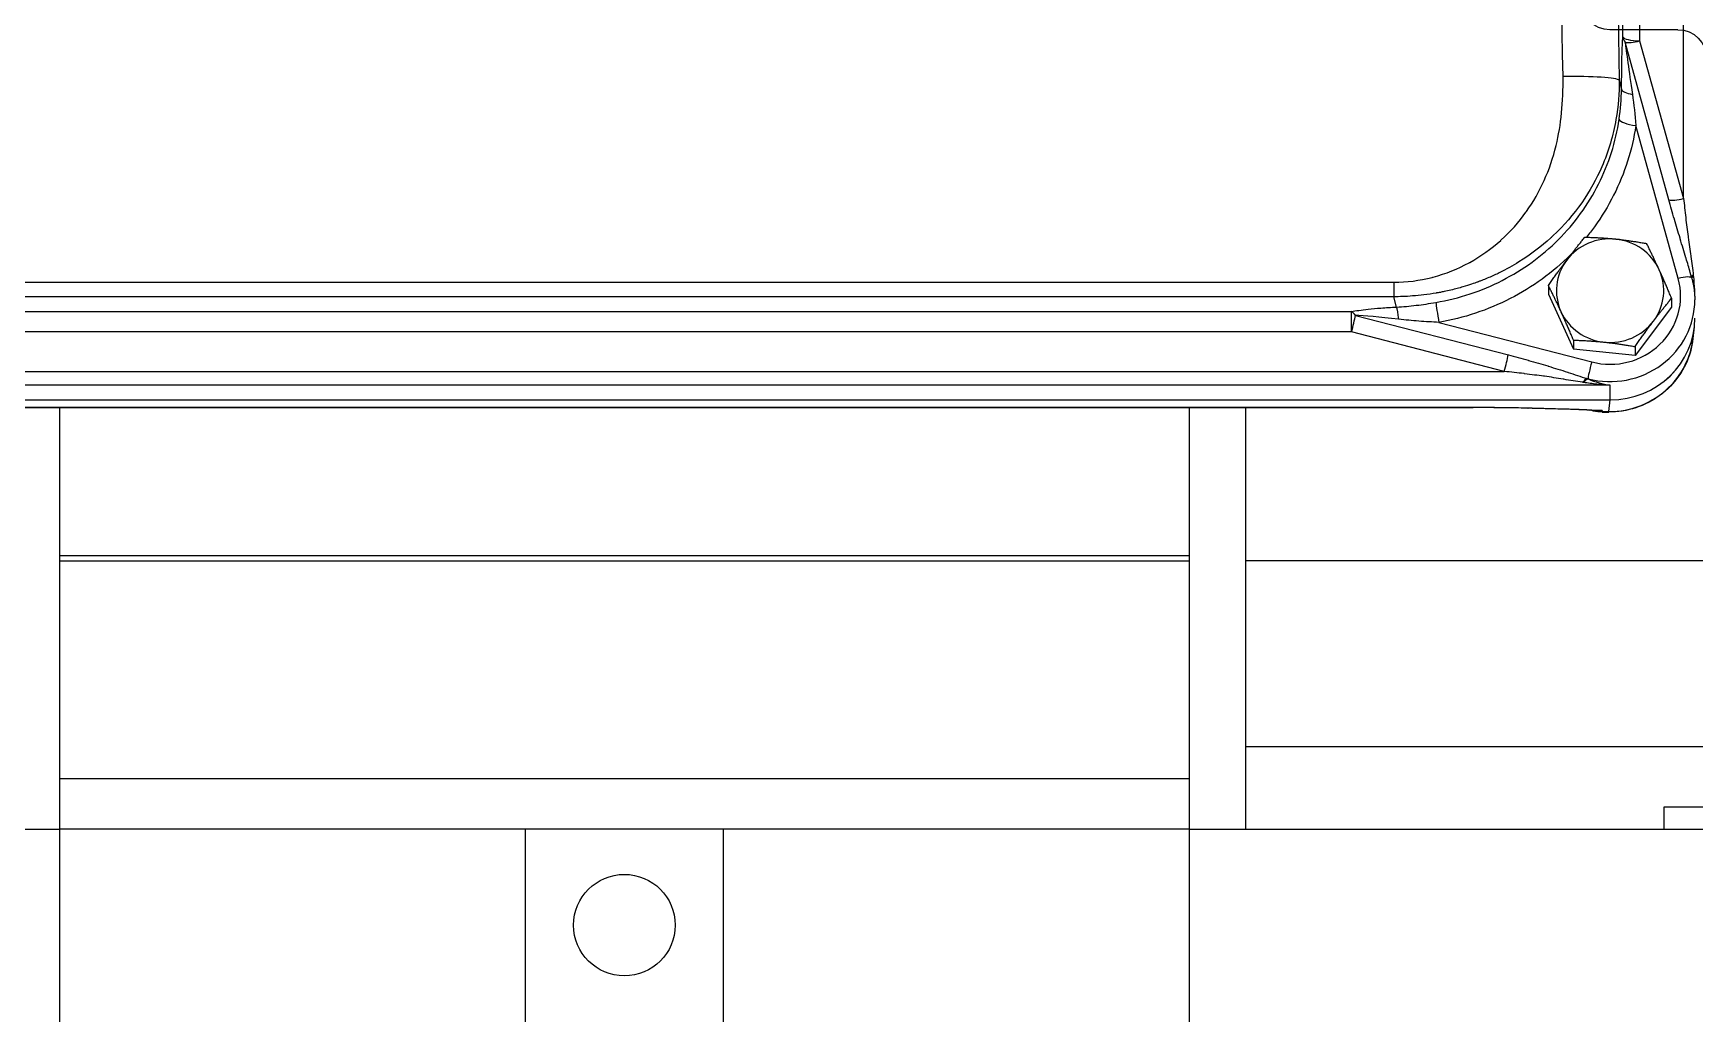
# Model space of a CAD drawing. Header units: inches. Extents: x -883 to 808, y -248 to 1051.
# Drawn here: x 266.85 to 278.43, y -132.43 to -125.59 of the extents above; entities that cross this region are included whole.
import ezdxf

# ---------------------------------------------------------------- set-up
doc = ezdxf.new("R2010")
doc.units = ezdxf.units.IN
doc.header["$MEASUREMENT"] = 0
doc.layers.get('0').update_dxf_attribs({"linetype": 'CONTINUOUS'})
doc.layers.add('EQUIPMENT - COMPRESSORS', color=41, linetype='CONTINUOUS')
doc.layers.add('P-RV', color=193, linetype='CONTINUOUS')

# ---------------------------------------------------------------- blocks, each defined once
blk = doc.blocks.new('A$Ce5854fb8')
for p, q in [((49.448, 51.137), (49.448, 62.872)), ((49.025, 52.265), (49.025, 61.742)), ((49.142, 61.714), (49.142, 52.237)), ((49.142, 52.237), (49.448, 51.137)), ((49.346, 51.127), (49.041, 52.227)), ((49, 51.961), (49.016, 51.899)), ((49.411, 50.579), (49.115, 51.646)), ((49.506, 50.58), (49.495, 50.621)), ((36.702, 50.553), (47.43, 50.553)), ((47.43, 50.553), (47.43, 50.544)), ((47.43, 50.544), (47.43, 50.452)), ((48.506, 50.53), (48.506, 50.469)), ((47.43, 50.452), (36.702, 50.452)), ((47.448, 50.38), (47.43, 50.452)), ((48.506, 50.469), (48.681, 50.087)), ((49.365, 50.379), (49.11, 50.043)), ((49.365, 50.441), (49.365, 50.379)), ((36.998, 50.348), (47.134, 50.348)), ((47.134, 50.207), (47.134, 50.348)), ((47.161, 50.322), (48.227, 50.046)), ((47.743, 50.273), (48.808, 49.997)), ((47.134, 50.207), (36.998, 50.207)), ((48.199, 49.931), (47.134, 50.207)), ((48.681, 50.149), (48.681, 50.087)), ((49.523, 50.242), (49.514, 50.16)), ((49.11, 50.043), (48.681, 50.087)), ((49.11, 50.104), (49.11, 50.043)), ((35.932, 49.931), (48.199, 49.931)), ((48.936, 49.835), (35.196, 49.835)), ((48.783, 49.88), (48.775, 49.882)), ((48.783, 49.88), (48.783, 49.879)), ((48.936, 49.733), (48.936, 49.835)), ((35.195, 49.733), (48.936, 49.733)), ((35.196, 49.733), (48.936, 49.733)), ((48.927, 49.651), (48.936, 49.733)), ((36.149, 49.682), (47.982, 49.682)), ((36.149, 49.679), (47.982, 49.679)), ((38.129, 49.679), (38.129, 46.739)), ((46.003, 49.679), (46.003, 46.739)), ((46.396, 49.679), (46.396, 46.739)), ((47.982, 49.682), (47.982, 49.679)), ((48.82, 49.655), (48.802, 49.66)), ((48.882, 49.659), (48.882, 49.651)), ((48.882, 49.651), (48.927, 49.651)), ((48.882, 49.651), (48.882, 49.648)), ((48.882, 49.648), (48.927, 49.648)), ((48.927, 49.651), (48.927, 49.648)), ((46.003, 48.646), (38.129, 48.646)), ((46.003, 48.609), (38.129, 48.609)), ((49.994, 48.61), (46.396, 48.61)), ((49.594, 47.314), (46.396, 47.314)), ((46.003, 47.09), (38.129, 47.09)), ((49.314, 46.896), (51.314, 46.896)), ((49.314, 46.739), (49.314, 46.896)), ((37.735, 46.739), (38.129, 46.739)), ((41.377, 46.739), (38.129, 46.739)), ((38.129, 46.739), (38.129, 44.928)), ((41.377, 45.086), (41.377, 46.739)), ((42.755, 46.739), (41.377, 46.739)), ((46.003, 46.739), (42.755, 46.739)), ((42.755, 46.739), (42.755, 45.086)), ((46.003, 46.739), (46.003, 44.928)), ((46.003, 46.739), (46.396, 46.739)), ((46.396, 46.739), (52.105, 46.739))]:
    blk.add_line(p, q)
blk.add_circle((42.066, 46.07), 0.354)
for centre, major_axis, ratio, start_param, end_param in [((49.142, 52.267), (-0.118, 0), 0.258819, 0.087266, 1.570796), ((49.142, 52.267), (-0.118, 0.008), 0.722135, 0.122002, 0.580507), ((49.142, 52.267), (-0.114, -0.032), 0.25, 0.402622, 1.501557), ((48.608, 51.952), (0.394, 0.006), 0.087994, 0.084615, 1.569461), ((49.133, 51.902), (-0.118, 0.001), 0.358174, 0.090291, 1.214081), ((49.115, 51.676), (-0.117, 0.017), 0.256244, 0.136297, 1.608484), ((49.448, 51.167), (-0.114, -0.032), 0.25, 0.402622, 1.501557), ((48.936, 50.494), (0.374, 0), 0.965926, 1.463356, 2.510554), ((48.936, 50.494), (0.374, 0), 0.965926, 0.416159, 1.463356), ((48.936, 50.494), (-0.374, 0), 0.965926, 5.652146, 6.699344), ((48.936, 50.494), (0.374, 0), 0.965926, 5.652146, 6.699344), ((48.936, 50.456), (0.492, 0), 0.965926, 4.45059, 6.544985), ((49.411, 50.554), (0.0948, 0.0263), 0.25, 0, 1.501557), ((49.618, 50.616), (-0.115, -0.028), 0.167, 5.771277, 6.198577), ((49.62, 50.607), (-0.115, -0.028), 0.187161, 5.791776, 6.176719), ((49.446, 51.222), (-0.081, 0.727), 0.003125, 3.664639, 3.687405), ((47.448, 50.269), (-0.006, 0.118), 0.138354, 4.927761, 5.930583), ((47.743, 50.303), (-0.02, 0.116), 0.045337, 0.359045, 1.828726), ((48.936, 50.431), (0.591, 0), 0.965926, 4.45059, 6.283185), ((47.134, 50.237), (0.024, -0.116), 0.489447, 2.280055, 2.73856), ((47.134, 50.237), (0.03, 0.114), 0.066987, 4.459127, 5.558062), ((47.911, 50.204), (0.809, -0.114), 0.041178, 2.164216, 2.76301), ((48.936, 50.494), (-0.374, 0), 0.965926, 0.416159, 1.463356), ((48.936, 50.494), (-0.374, 0), 0.965926, 1.463356, 2.510554), ((48.936, 50.303), (-0.591, 0.006), 0.965919, 1.581024, 3.151135), ((48.936, 50.303), (0.591, 0), 0.965926, 4.712389, 6.283185), ((48.199, 49.962), (0.03, 0.114), 0.066987, 4.459127, 5.558062), ((48.808, 49.971), (-0.0247, -0.0953), 0.066987, 4.459127, 6.029924), ((48.744, 49.771), (0.042, 0.11), 0.334, 0.268444, 0.848346), ((48.09, 49.912), (0.753, -0.078), 0.027252, 0.497678, 0.520443), ((48.752, 49.768), (0.042, 0.11), 0.352589, 0.270442, 0.830096), ((48.592, 49.82), (0.444, -0.123), 0.25, 1.198238, 1.218767), ((48.366, 49.773), (-0.0025, -0.0984), 0.103379, 0.000773, 0.236913), ((48.366, 49.773), (-0.0025, -0.0984), 0.103379, 6.282986, 6.283958), ((48.8, 49.759), (-0.0061, -0.0982), 0.251119, 0.000023, 0.243575), ((48.777, 49.497), (0.029, 0.163), 0.634909, 6.149347, 6.2539), ((48.851, 49.777), (-0.032, -0.122), 0.066987, 6.179675, 6.283185), ((48.851, 49.777), (-0.032, -0.122), 0.066987, 0, 0.000207), ((48.835, 49.757), (-0.0042, -0.0983), 0.17641, 0.070851, 0.239446), ((48.827, 49.494), (-0.002, 0.165), 0.541849, 6.004929, 6.200183), ((48.882, 49.888), (0.244, 0.002), 0.969333, 4.570065, 4.70523)]:
    blk.add_ellipse(centre, major_axis=major_axis, ratio=ratio, start_param=start_param, end_param=end_param)
for points in [[(48.608, 51.987), (48.558, 55.269), (48.147, 58.545), (48.097, 61.826)], [(48.882, 61.775), (48.931, 58.493), (48.95, 55.243), (49, 51.961)], [(48.999, 51.689), (49.009, 51.76), (49.015, 51.83), (49.016, 51.899)], [(49.092, 51.863), (49.102, 51.791), (49.11, 51.719), (49.115, 51.646)], [(48.364, 49.674), (48.237, 49.677), (48.11, 49.679), (47.982, 49.679)], [(48.814, 49.659), (48.807, 49.66), (48.801, 49.66), (48.794, 49.66)], [(48.8, 49.663), (48.812, 49.662), (48.823, 49.662), (48.835, 49.661)], [(48.819, 49.656), (48.814, 49.657), (48.809, 49.659), (48.804, 49.66)], [(48.832, 49.659), (48.826, 49.659), (48.82, 49.659), (48.814, 49.659)], [(48.849, 49.653), (48.839, 49.653), (48.829, 49.654), (48.819, 49.656)], [(48.882, 49.648), (48.861, 49.648), (48.84, 49.65), (48.82, 49.655)], [(48.882, 49.659), (48.865, 49.659), (48.849, 49.658), (48.832, 49.659)], [(48.882, 49.659), (48.871, 49.656), (48.86, 49.654), (48.849, 49.653)]]:
    blk.add_open_spline(points, degree=3)
for points, knots in [([(49.016, 51.899), (49.017, 51.985), (49.018, 52.061), (49.019, 52.123), (49.021, 52.186), (49.023, 52.234), (49.025, 52.265)], [5.1762385, 5.1762385, 5.1762385, 5.1762385, 5.5389452, 5.5389452, 5.5389452, 5.9016519, 5.9016519, 5.9016519, 5.9016519]), ([(49.041, 52.227), (49.045, 52.195), (49.052, 52.146), (49.06, 52.083), (49.069, 52.021), (49.08, 51.946), (49.092, 51.863)], [0.3815334, 0.3815334, 0.3815334, 0.3815334, 0.7442401, 0.7442401, 0.7442401, 1.1069468, 1.1069468, 1.1069468, 1.1069468]), ([(47.43, 50.553), (47.519, 50.553), (47.607, 50.564), (47.696, 50.587), (47.698, 50.588), (47.701, 50.588), (47.704, 50.589), (47.791, 50.612), (47.875, 50.646), (47.955, 50.689), (47.956, 50.69), (47.957, 50.691), (47.958, 50.691), (48.035, 50.734), (48.107, 50.785), (48.174, 50.845), (48.175, 50.846), (48.176, 50.847), (48.177, 50.848), (48.242, 50.906), (48.299, 50.971), (48.35, 51.042), (48.351, 51.043), (48.352, 51.044), (48.353, 51.045), (48.449, 51.181), (48.518, 51.335), (48.56, 51.506), (48.56, 51.507), (48.56, 51.507), (48.56, 51.507), (48.595, 51.649), (48.61, 51.809), (48.608, 51.987)], [0, 0, 0, 0, 0.121094, 0.121094, 0.121094, 0.125, 0.125, 0.125, 0.248047, 0.248047, 0.248047, 0.25, 0.25, 0.25, 0.373047, 0.373047, 0.373047, 0.375, 0.375, 0.375, 0.498047, 0.498047, 0.498047, 0.5, 0.5, 0.5, 0.749512, 0.749512, 0.749512, 0.75, 0.75, 0.75, 1, 1, 1, 1]), ([(49, 51.961), (49.001, 51.873), (48.994, 51.781), (48.977, 51.687), (48.958, 51.578), (48.926, 51.467), (48.878, 51.357), (48.804, 51.188), (48.693, 51.021), (48.538, 50.877), (48.536, 50.874), (48.533, 50.872), (48.53, 50.869), (48.529, 50.868), (48.528, 50.867), (48.526, 50.865), (48.525, 50.864), (48.524, 50.863), (48.523, 50.862), (48.522, 50.862), (48.522, 50.862), (48.522, 50.862), (48.459, 50.804), (48.385, 50.747), (48.3, 50.694), (48.258, 50.668), (48.212, 50.643), (48.164, 50.619), (48.14, 50.607), (48.115, 50.596), (48.09, 50.585), (48.077, 50.58), (48.064, 50.574), (48.051, 50.569), (48.045, 50.566), (48.038, 50.564), (48.031, 50.561), (48.028, 50.56), (48.025, 50.559), (48.021, 50.558), (48.02, 50.557), (48.018, 50.556), (48.016, 50.556), (48.015, 50.555), (48.013, 50.555), (48.012, 50.554), (48.011, 50.554), (48.011, 50.554), (48.011, 50.554), (47.989, 50.546), (47.956, 50.534), (47.909, 50.52), (47.885, 50.513), (47.858, 50.506), (47.827, 50.498), (47.812, 50.495), (47.796, 50.491), (47.779, 50.488), (47.77, 50.486), (47.762, 50.484), (47.753, 50.482), (47.748, 50.481), (47.743, 50.481), (47.739, 50.48), (47.737, 50.479), (47.734, 50.479), (47.732, 50.479), (47.731, 50.478), (47.73, 50.478), (47.728, 50.478), (47.728, 50.478), (47.727, 50.478), (47.726, 50.477), (47.725, 50.477), (47.725, 50.477), (47.725, 50.477), (47.665, 50.467), (47.61, 50.46), (47.56, 50.457), (47.511, 50.453), (47.467, 50.452), (47.43, 50.452)], [0, 0, 0, 0, 0.125, 0.125, 0.125, 0.269977, 0.269977, 0.269977, 0.492188, 0.492188, 0.492188, 0.496094, 0.496094, 0.496094, 0.498047, 0.498047, 0.498047, 0.499756, 0.499756, 0.499756, 0.5, 0.5, 0.5, 0.625, 0.625, 0.625, 0.6875, 0.6875, 0.6875, 0.71875, 0.71875, 0.71875, 0.734375, 0.734375, 0.734375, 0.742188, 0.742188, 0.742188, 0.746094, 0.746094, 0.746094, 0.748047, 0.748047, 0.748047, 0.749878, 0.749878, 0.749878, 0.75077, 0.75077, 0.75077, 0.8125, 0.8125, 0.8125, 0.84375, 0.84375, 0.84375, 0.859375, 0.859375, 0.859375, 0.867188, 0.867188, 0.867188, 0.871094, 0.871094, 0.871094, 0.873047, 0.873047, 0.873047, 0.874023, 0.874023, 0.874023, 0.874756, 0.874756, 0.874756, 0.875, 0.875, 0.875, 0.9375, 0.9375, 0.9375, 1, 1, 1, 1]), ([(47.722, 50.412), (47.803, 50.426), (47.882, 50.445), (47.96, 50.471), (48.037, 50.497), (48.113, 50.528), (48.185, 50.566), (48.257, 50.603), (48.326, 50.645), (48.392, 50.693), (48.457, 50.74), (48.518, 50.793), (48.575, 50.849), (48.632, 50.906), (48.684, 50.967), (48.731, 51.032), (48.778, 51.097), (48.82, 51.165), (48.856, 51.237), (48.891, 51.308), (48.922, 51.382), (48.946, 51.457), (48.97, 51.533), (48.987, 51.611), (48.999, 51.689)], [2.53583, 2.53583, 2.53583, 2.53583, 2.691621, 2.691621, 2.691621, 2.847412, 2.847412, 2.847412, 3.003203, 3.003203, 3.003203, 3.158994, 3.158994, 3.158994, 3.314785, 3.314785, 3.314785, 3.470576, 3.470576, 3.470576, 3.626367, 3.626367, 3.626367, 3.782158, 3.782158, 3.782158, 3.782158]), ([(49.115, 51.646), (49.103, 51.561), (49.084, 51.478), (49.058, 51.397), (49.032, 51.315), (49, 51.236), (48.961, 51.16), (48.922, 51.083), (48.878, 51.01), (48.827, 50.94), (48.809, 50.915), (48.79, 50.891), (48.771, 50.867)], [2.5010273, 2.5010273, 2.5010273, 2.5010273, 2.6568183, 2.6568183, 2.6568183, 2.8126092, 2.8126092, 2.8126092, 2.9684002, 2.9684002, 2.9684002, 3.0243275, 3.0243275, 3.0243275, 3.0243275]), ([(49.495, 50.621), (49.486, 50.654), (49.476, 50.687), (49.466, 50.719), (49.466, 50.721), (49.465, 50.722), (49.465, 50.723), (49.458, 50.745), (49.452, 50.766), (49.445, 50.787), (49.438, 50.81), (49.432, 50.833), (49.425, 50.855), (49.424, 50.856), (49.424, 50.858), (49.424, 50.859), (49.41, 50.903), (49.397, 50.947), (49.385, 50.991), (49.384, 50.992), (49.384, 50.993), (49.384, 50.993), (49.371, 51.038), (49.358, 51.083), (49.346, 51.127)], [0.00090759, 0.00090759, 0.00090759, 0.00090759, 0.00353509, 0.00353509, 0.00353509, 0.003641, 0.003641, 0.003641, 0.00534924, 0.00534924, 0.00534924, 0.0071792, 0.0071792, 0.0071792, 0.00728199, 0.00728199, 0.00728199, 0.01085978, 0.01085978, 0.01085978, 0.01092299, 0.01092299, 0.01092299, 0.01456398, 0.01456398, 0.01456398, 0.01456398]), ([(49.448, 51.137), (49.453, 51.093), (49.458, 51.049), (49.463, 51.004), (49.463, 51.003), (49.463, 51.002), (49.463, 51.001), (49.469, 50.958), (49.474, 50.914), (49.48, 50.871), (49.48, 50.869), (49.481, 50.868), (49.481, 50.866), (49.484, 50.844), (49.487, 50.822), (49.49, 50.799), (49.493, 50.778), (49.496, 50.757), (49.499, 50.736), (49.499, 50.735), (49.499, 50.734), (49.499, 50.732), (49.505, 50.689), (49.511, 50.645), (49.516, 50.6)], [0, 0, 0, 0, 0.00349824, 0.00349824, 0.00349824, 0.00358383, 0.00358383, 0.00358383, 0.00699648, 0.00699648, 0.00699648, 0.00711997, 0.00711997, 0.00711997, 0.00886975, 0.00886975, 0.00886975, 0.01049472, 0.01049472, 0.01049472, 0.01060207, 0.01060207, 0.01060207, 0.01399295, 0.01399295, 0.01399295, 0.01399295]), ([(48.67, 50.754), (48.666, 50.751), (48.663, 50.747), (48.66, 50.744), (48.599, 50.683), (48.532, 50.626), (48.462, 50.575), (48.392, 50.524), (48.318, 50.478), (48.24, 50.439), (48.162, 50.399), (48.081, 50.365), (47.998, 50.337), (47.915, 50.309), (47.829, 50.288), (47.743, 50.273)], [3.1155719, 3.1155719, 3.1155719, 3.1155719, 3.1241911, 3.1241911, 3.1241911, 3.2799821, 3.2799821, 3.2799821, 3.435773, 3.435773, 3.435773, 3.591564, 3.591564, 3.591564, 3.747355, 3.747355, 3.747355, 3.747355]), ([(49.506, 50.58), (49.509, 50.57), (49.511, 50.56), (49.515, 50.541), (49.517, 50.531), (49.521, 50.511), (49.522, 50.501), (49.524, 50.481), (49.525, 50.471), (49.526, 50.451), (49.526, 50.441), (49.526, 50.431)], [2.8797933, 2.8797933, 2.8797933, 2.8797933, 2.9321531, 2.9321531, 2.984513, 2.984513, 3.0368729, 3.0368729, 3.0892328, 3.0892328, 3.1415927, 3.1415927, 3.1415927, 3.1415927]), ([(49.517, 50.592), (49.52, 50.561), (49.522, 50.53), (49.525, 50.486), (49.525, 50.474), (49.525, 50.462)], [0, 0, 0, 0, 0.00238154, 0.00238154, 0.003323886, 0.003323886, 0.003323886, 0.003323886]), ([(47.134, 50.348), (47.163, 50.354), (47.202, 50.36), (47.251, 50.365), (47.278, 50.368), (47.307, 50.371), (47.339, 50.373), (47.373, 50.376), (47.41, 50.378), (47.448, 50.38)], [3.523126, 3.523126, 3.523126, 3.523126, 3.8008808, 3.8008808, 3.8008808, 3.955396, 3.955396, 3.955396, 4.1219208, 4.1219208, 4.1219208, 4.1219208]), ([(47.448, 50.38), (47.494, 50.382), (47.539, 50.386), (47.585, 50.392), (47.631, 50.397), (47.676, 50.404), (47.722, 50.412)], [0, 0, 0, 0, 0.003512462, 0.003512462, 0.003512462, 0.007024925, 0.007024925, 0.007024925, 0.007024925]), ([(47.743, 50.273), (47.696, 50.275), (47.65, 50.278), (47.604, 50.281), (47.603, 50.282), (47.603, 50.282), (47.602, 50.282), (47.556, 50.285), (47.509, 50.29), (47.463, 50.295)], [0, 0, 0, 0, 0.003543898, 0.003543898, 0.003543898, 0.003576257, 0.003576257, 0.003576257, 0.007152514, 0.007152514, 0.007152514, 0.007152514]), ([(48.927, 49.651), (49.004, 49.651), (49.081, 49.666), (49.153, 49.694), (49.224, 49.723), (49.29, 49.765), (49.344, 49.818), (49.399, 49.87), (49.443, 49.934), (49.472, 50.003), (49.494, 50.053), (49.508, 50.106), (49.514, 50.16)], [2.356537, 2.356537, 2.356537, 2.356537, 2.749065, 2.749065, 2.749065, 3.141593, 3.141593, 3.141593, 3.53412, 3.53412, 3.53412, 3.818762, 3.818762, 3.818762, 3.818762]), ([(49.514, 50.16), (49.507, 50.099), (49.49, 50.037), (49.436, 49.925), (49.4, 49.872), (49.312, 49.782), (49.26, 49.744), (49.147, 49.685), (49.085, 49.665), (48.99, 49.65), (48.958, 49.648), (48.927, 49.648)], [0, 0, 0, 0, 0.481778, 0.481778, 0.964366, 0.964366, 1.450049, 1.450049, 1.937621, 1.937621, 2.178592, 2.178592, 2.178592, 2.178592]), ([(48.227, 50.046), (48.273, 50.034), (48.319, 50.022), (48.365, 50.009), (48.366, 50.009), (48.367, 50.008), (48.367, 50.008), (48.391, 50.001), (48.414, 49.995), (48.437, 49.988), (48.459, 49.982), (48.481, 49.975), (48.502, 49.969), (48.504, 49.968), (48.506, 49.968), (48.507, 49.967), (48.551, 49.954), (48.595, 49.94), (48.639, 49.926), (48.64, 49.925), (48.642, 49.925), (48.643, 49.924), (48.687, 49.91), (48.731, 49.895), (48.775, 49.882)], [0, 0, 0, 0, 0.00364096, 0.00364096, 0.00364096, 0.00371263, 0.00371263, 0.00371263, 0.0055648, 0.0055648, 0.0055648, 0.00728193, 0.00728193, 0.00728193, 0.00740988, 0.00740988, 0.00740988, 0.01092289, 0.01092289, 0.01092289, 0.01103946, 0.01103946, 0.01103946, 0.01456385, 0.01456385, 0.01456385, 0.01456385]), ([(48.744, 49.855), (48.701, 49.862), (48.657, 49.869), (48.613, 49.876), (48.612, 49.876), (48.61, 49.877), (48.609, 49.877), (48.566, 49.884), (48.522, 49.891), (48.479, 49.897), (48.477, 49.897), (48.475, 49.897), (48.473, 49.898), (48.452, 49.901), (48.431, 49.904), (48.41, 49.906), (48.386, 49.909), (48.363, 49.912), (48.34, 49.915), (48.339, 49.915), (48.337, 49.916), (48.336, 49.916), (48.291, 49.921), (48.245, 49.926), (48.199, 49.931)], [0, 0, 0, 0, 0.00337924, 0.00337924, 0.00337924, 0.00349699, 0.00349699, 0.00349699, 0.00684558, 0.00684558, 0.00684558, 0.00699399, 0.00699399, 0.00699399, 0.00861475, 0.00861475, 0.00861475, 0.01039697, 0.01039697, 0.01039697, 0.01049098, 0.01049098, 0.01049098, 0.01398798, 0.01398798, 0.01398798, 0.01398798]), ([(48.936, 49.835), (48.928, 49.835), (48.92, 49.836), (48.913, 49.836), (48.905, 49.837), (48.897, 49.837), (48.89, 49.838), (48.874, 49.839), (48.859, 49.84), (48.844, 49.842), (48.813, 49.845), (48.783, 49.849), (48.752, 49.854)], [-0.000027008, -0.000027008, -0.000027008, -0.000027008, 0.000569376, 0.000569376, 0.000569376, 0.001165878, 0.001165878, 0.001165878, 0.002358745, 0.002358745, 0.002358745, 0.004740494, 0.004740494, 0.004740494, 0.004740494]), ([(48.783, 49.879), (48.808, 49.868), (48.834, 49.859), (48.859, 49.852), (48.872, 49.848), (48.885, 49.845), (48.897, 49.842), (48.904, 49.841), (48.91, 49.839), (48.917, 49.838), (48.923, 49.837), (48.929, 49.836), (48.936, 49.835)], [0, 0, 0, 0, 0.002292298, 0.002292298, 0.002292298, 0.003441797, 0.003441797, 0.003441797, 0.004017155, 0.004017155, 0.004017155, 0.004592598, 0.004592598, 0.004592598, 0.004592598]), ([(47.982, 49.682), (48.048, 49.682), (48.115, 49.681), (48.18, 49.68), (48.244, 49.68), (48.307, 49.678), (48.366, 49.677)], [1.5978993, 1.5978993, 1.5978993, 1.5978993, 1.7939901, 1.7939901, 1.7939901, 1.9858898, 1.9858898, 1.9858898, 1.9858898]), ([(48.794, 49.66), (48.769, 49.662), (48.743, 49.663), (48.64, 49.667), (48.562, 49.669), (48.444, 49.672), (48.404, 49.673), (48.364, 49.674)], [0, 0, 0, 0, 0.199815, 0.199815, 0.795801, 0.795801, 1.104523, 1.104523, 1.104523, 1.104523]), ([(48.366, 49.677), (48.439, 49.675), (48.511, 49.673), (48.62, 49.67), (48.656, 49.669), (48.711, 49.667), (48.729, 49.667), (48.765, 49.665), (48.783, 49.664), (48.8, 49.663)], [0, 0, 0, 0, 0.00556864, 0.00556864, 0.00835296, 0.00835296, 0.00974511, 0.00974511, 0.01113727, 0.01113727, 0.01113727, 0.01113727]), ([(48.835, 49.661), (48.85, 49.661), (48.866, 49.66), (48.881, 49.659), (48.881, 49.659), (48.882, 49.659), (48.882, 49.659)], [0, 0, 0, 0, 0.001197321, 0.001197321, 0.001197321, 0.001215046, 0.001215046, 0.001215046, 0.001215046])]:
    blk.add_open_spline(points, degree=3, knots=knots)
for points, weights in [([(48.634, 50.708), (48.693, 50.786), (48.761, 50.867)], [1.9425101144, 1.9425101144, 1.80304416303]), ([(48.761, 50.867), (48.876, 50.864), (48.976, 50.854)], [1.67025316583, 1.79944769782, 1.79944769782]), ([(48.976, 50.854), (49.076, 50.843), (49.191, 50.823)], [1.83966028051, 1.83966028051, 1.70757861498]), ([(49.278, 50.64), (49.237, 50.729), (49.191, 50.823)], [1.96931850286, 1.96931850286, 1.82792779579]), ([(48.506, 50.53), (48.575, 50.629), (48.634, 50.708)], [1.87005628538, 2.01470564246, 2.01470564246]), ([(49.365, 50.441), (49.318, 50.552), (49.278, 50.64)], [1.88249810177, 2.02810983669, 2.02810983669]), ([(48.594, 50.348), (48.553, 50.437), (48.506, 50.53)], [1.96931850286, 1.96931850286, 1.82792779579]), ([(49.238, 50.281), (49.297, 50.359), (49.365, 50.441)], [1.9425101144, 1.9425101144, 1.80304416303]), ([(48.681, 50.149), (48.634, 50.26), (48.594, 50.348)], [1.82792779579, 1.96931850286, 1.96931850286]), ([(49.11, 50.104), (49.179, 50.203), (49.238, 50.281)], [1.80304416303, 1.9425101144, 1.9425101144]), ([(48.681, 50.149), (48.796, 50.146), (48.896, 50.135)], [1.64056649262, 1.76746475245, 1.76746475245]), ([(48.896, 50.135), (48.995, 50.125), (49.11, 50.104)], [1.76746475245, 1.76746475245, 1.64056649262])]:
    blk.add_rational_spline(points, weights, degree=2)
blk = doc.blocks.new('2 90 ELL')
for p, q in [((0, 1.188), (0.451, 1.47)), ((0.557, 1.5), (2.175, 1.5)), ((2.375, 1.3), (2.375, -1.3)), ((1.5, 1.203), (2.375, 1.203)), ((1.5, 1.203), (1.5, -1.203)), ((0, 0.969), (1.5, 0.969)), ((-0.97, 0), (-0.97, -1.5)), ((-1.188, 0), (-1.188, -0.605)), ((-1.441, -0.941), (-1.246, -0.746)), ((0.969, -0.97), (0.969, -1.5)), ((0.969, -0.97), (1.5, -0.97)), ((-1.5, -1.083), (-1.5, -2.175)), ((1.5, -1.203), (2.375, -1.203)), ((-1.203, -1.5), (1.203, -1.5)), ((-1.203, -1.5), (-1.203, -2.375)), ((1.203, -1.5), (1.203, -2.375)), ((1.7, -1.5), (2.175, -1.5)), ((1.5, -1.7), (1.5, -2.175)), ((-1.3, -2.375), (1.3, -2.375))]:
    blk.add_line(p, q)
for centre, radius, start, end in [((0.557, 1.3), 0.2, 90, 122.0054), ((2.175, 1.3), 0.2, 0, 90), ((0, 0), 1.188, 90, 180), ((0, 0), 1.188, 90, 180), ((0, 0), 0.97, 90, 180), ((-1.387, -0.605), 0.2, 315, 0), ((-1.3, -1.083), 0.2, 135, 180), ((2.175, -1.3), 0.2, 270, 360), ((1.7, -1.7), 0.2, 90, 180), ((-1.3, -2.175), 0.2, 180, 270), ((1.3, -2.175), 0.2, 270, 0)]:
    blk.add_arc(centre, radius, start, end)

msp = doc.modelspace()

# ---------------------------------------------------------------- block references
at = {"layer": 'EQUIPMENT - COMPRESSORS'}
msp.add_blockref('A$Ce5854fb8', (228.90563, -177.87785), dxfattribs=at)
at = {"layer": 'P-RV', "xscale": -1}
msp.add_blockref('2 90 ELL', (280.01492, -124.06432), dxfattribs=at)

doc.saveas('drawing.dxf')
